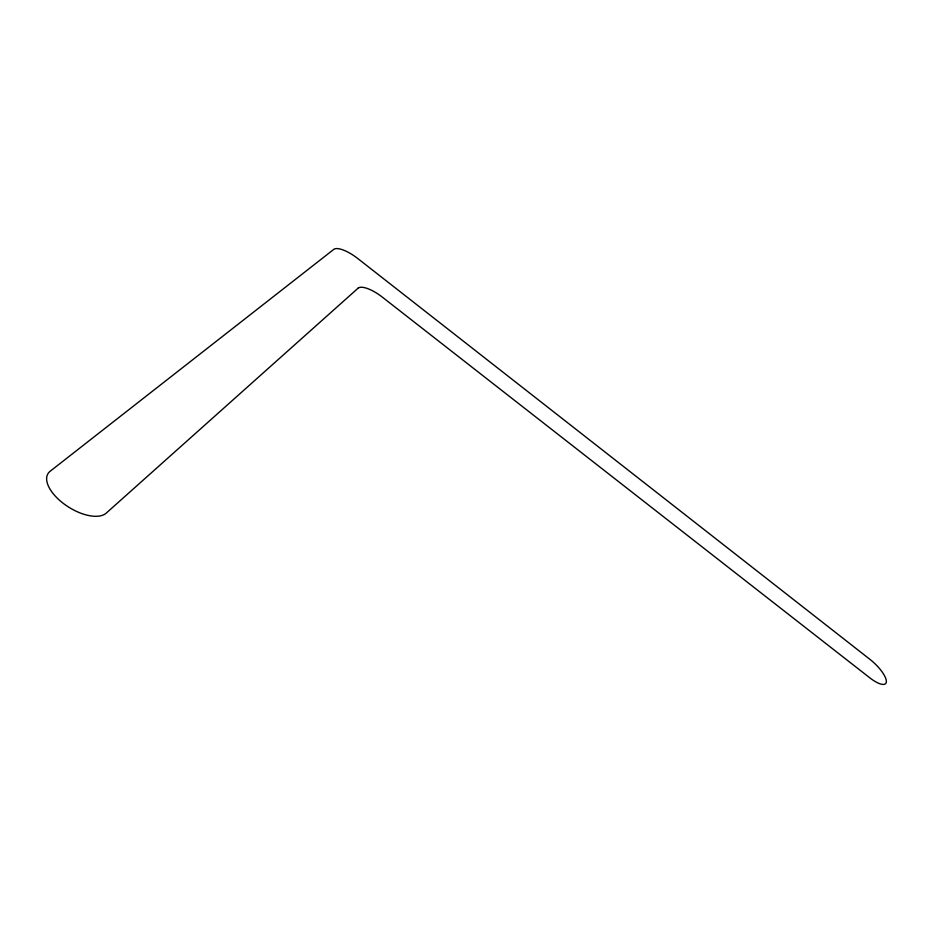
<?xml version="1.0" encoding="UTF-8"?>
<svg xmlns="http://www.w3.org/2000/svg" width="933" height="933" viewBox="0 0 933 933"><rect width="100%" height="100%" fill="white"/><g stroke="black" fill="none" stroke-linecap="round" stroke-linejoin="round"><path stroke-width="1.4" d="M358.062 288.215L106.245 513.115A35.337 17.389 32.2 0 1 64.085 503.983A35.337 17.389 32.2 0 1 50.102 471.293L333.781 249.379A22.998 7.639 36.5 0 1 357.817 258.558L869.988 659.398A21.762 7.044 43.6 0 1 886.362 681.475A21.762 7.044 43.6 0 1 869.766 677.801L382.262 297.079A23.36 7.977 36.8 0 0 358.062 288.215"/></g></svg>
